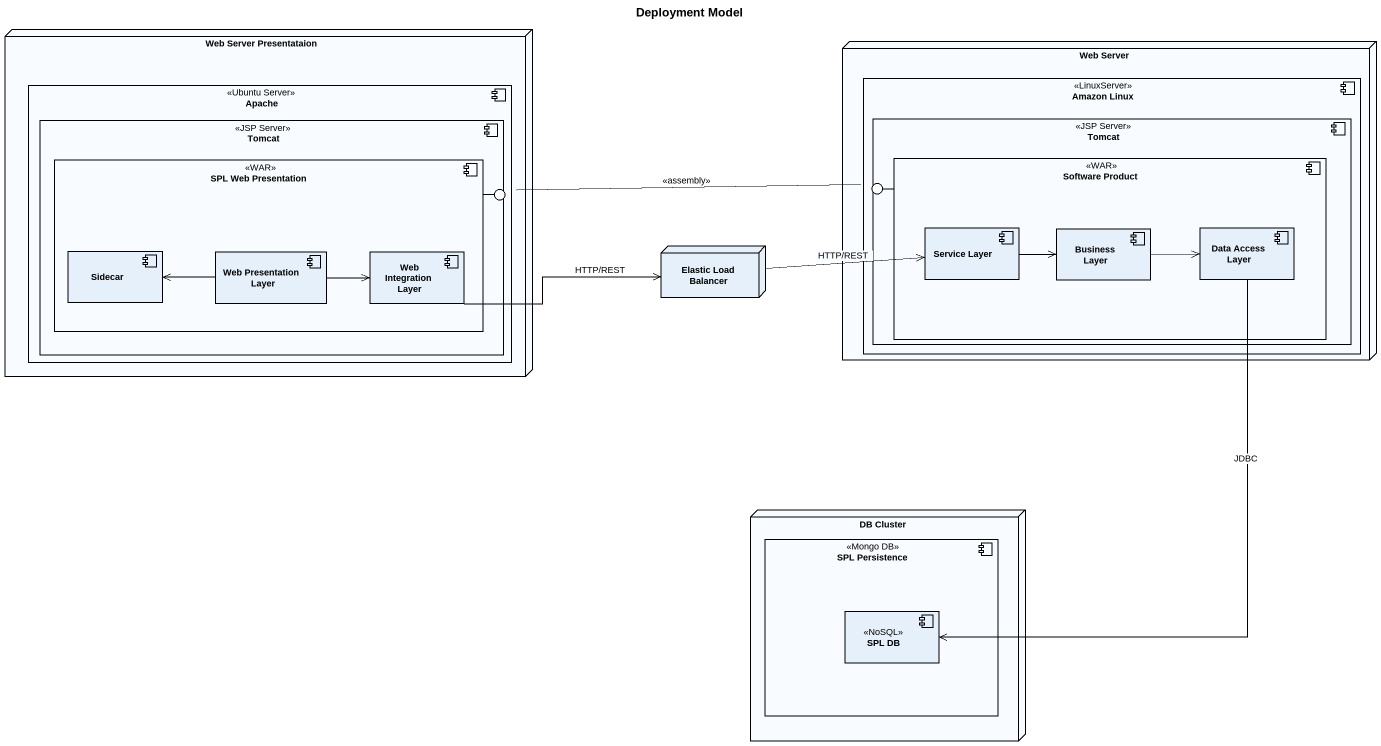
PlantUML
@startuml
title Deployment Model
node "Web Server Presentataion" as Web_Server_Presentataion {
  component Apache <<Ubuntu Server>> {
    component Tomcat <<JSP Server>> {
      component "SPL Web Presentation" as SPL_Web_Presentation <<WAR>> {
        component Sidecar
        component "Web Presentation Layer" as Web_Presentation_Layer
        component "Web Integration Layer" as Web_Integration_Layer
      }
    }
  }
}
node "Web Server" as Web_Server {
  component "Amazon Linux" as Amazon_Linux <<LinuxServer>> {
    component "Tomcat" as Tomcat_2 <<JSP Server>> {
      component "Software Product" as Software_Product <<WAR>> {
        component "Service Layer" as Service_Layer
        component "Business Layer" as Business_Layer
        component "Data Access Layer" as Data_Access_Layer
      }
    }
  }
}
() " " as lollipop1
() " " as lollipop2
node "Elastic Load Balancer" as Elastic_Load_Balancer
node "DB Cluster" as DB_Cluster {
  component "SPL Persistence" as SPL_Persistence <<Mongo DB>> {
    component "SPL DB" as SPL_DB <<NoSQL>>
  }
}
SPL_Web_Presentation -right- lollipop1
Software_Product -left- lollipop2
lollipop1 -right- lollipop2 : <<assembly>>
Service_Layer -right-> Business_Layer
Business_Layer -right-> Data_Access_Layer
Data_Access_Layer --> SPL_DB : JDBC
Web_Presentation_Layer -left-> Sidecar
Web_Presentation_Layer -right-> Web_Integration_Layer
Web_Integration_Layer -right-> Elastic_Load_Balancer : HTTP/REST
Elastic_Load_Balancer -right-> Service_Layer : HTTP/REST
@enduml
